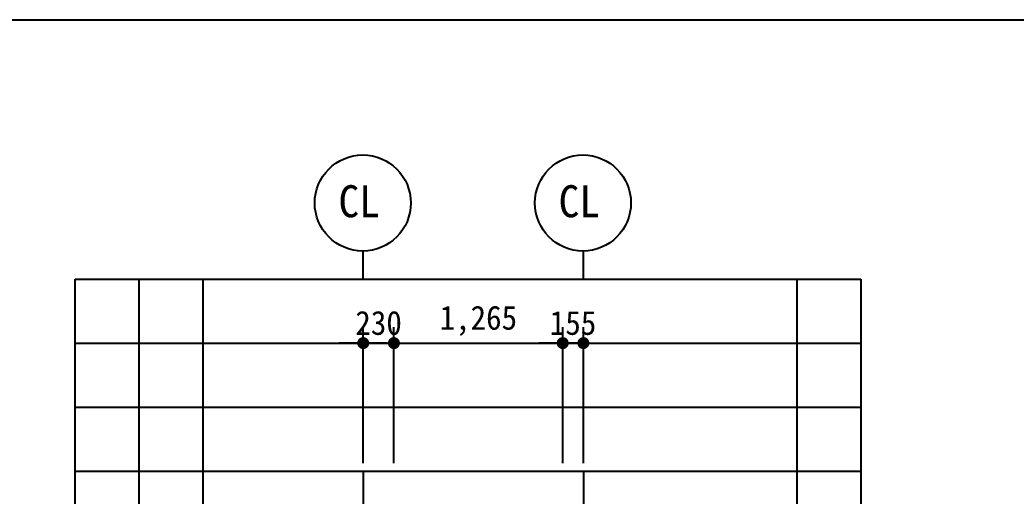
# Model space of a CAD drawing. Header units: millimetres. Extents: x -423835 to -174325, y -1379898 to -1311126.
# Drawn here: x -299215 to -291749, y -1375300 to -1371732 of the extents above; entities that cross this region are included whole.
import ezdxf
from ezdxf.enums import TextEntityAlignment as Align

# ---------------------------------------------------------------- set-up
doc = ezdxf.new("R2010")
doc.units = ezdxf.units.MM
doc.header["$LTSCALE"] = 100
doc.header["$MEASUREMENT"] = 0
doc.header["$PDSIZE"] = -10
doc.layers.get('0').update_dxf_attribs({"linetype": 'CONTINUOUS'})
doc.layers.get('Defpoints').update_dxf_attribs({"color": 153, "linetype": 'CONTINUOUS'})
doc.layers.add('A-AXIS-BUBL', color=7, linetype='CONTINUOUS', lineweight=25)
doc.layers.add('A-XXXX-TXT2', color=3, linetype='CONTINUOUS', lineweight=25)
doc.layers.add('A-DIMS', color=7, linetype='CONTINUOUS')
doc.layers.add('AA-AXIS-LINE-1', color=1, linetype='CONTINUOUS')
doc.styles.add('HY울릉도L', font='')
doc.styles.add('돋움체', font='')
doc.styles.get('HY울릉도L').set_extended_font_data('HYwulM')
doc.styles.get('돋움체').set_extended_font_data('DotumChe')
doc.dimstyles.new('CDIM', dxfattribs={"dimtxt": 3, "dimasz": 1.5, "dimexe": 2, "dimexo": 1, "dimgap": 1, "dimtad": 1, "dimdec": 0, "dimrnd": 0.5, "dimzin": 0, "dimdsep": 32, "dimlunit": 6, "dimtxsty": 'HY울릉도L', "dimblk1": '_CIDOT', "dimblk2": '_CIDOT', "dimsah": 1, "dimcen": 5.5, "dimclrd": 2, "dimclre": 2, "dimclrt": 7, "dimadec": 0, "dimazin": 0, "dimtfac": 1, "dimtdec": 0, "dimtix": 1, "dimtmove": 2, "dimatfit": 1, "dimldrblk": '_CIDOT', "dimfxl": 1, "dimtolj": 1, "dimtzin": 0, "dimlwd": -1, "dimarcsym": 0})

# ---------------------------------------------------------------- blocks, each defined once
blk = doc.blocks.new('_CIDOT')
at = {"color": 0, "linetype": 'ByBlock'}
blk.add_line((2, 0), (-1, 0), dxfattribs=at)
at = {"color": 0, "linetype": 'ByBlock', "const_width": 0.5}
blk.add_lwpolyline([(-0.25, 0, 1), (0.25, 0, 1)], format="xyb", close=True, dxfattribs=at)
blk = doc.blocks.new('*D704')
at = {"layer": 'A-DIMS', "lineweight": -2, "transparency": 16777216}
for p, q in [((-296411.7, -1375053.9), (-296411.7, -1374033.9)), ((-295146.7, -1375053.9), (-295146.7, -1374033.9))]:
    blk.add_line(p, q, dxfattribs=at)
at = {"layer": 'A-DIMS', "transparency": 16777216}
blk.add_line((-296321.7, -1374153.9), (-295236.7, -1374153.9), dxfattribs=at)
at = {"layer": 'Defpoints', "color": 0, "transparency": 16777216}
for p in [(-295146.7, -1374153.9), (-296411.7, -1375113.9), (-295146.7, -1375113.9)]:
    blk.add_point(p, dxfattribs=at)
at = {"layer": 'A-DIMS', "transparency": 16777216, "xscale": 90, "yscale": 90, "zscale": 90, "rotation": 180}
blk.add_blockref('_CIDOT', (-296411.7, -1374153.9), dxfattribs=at)
at = {"layer": 'A-DIMS', "transparency": 16777216, "xscale": 90, "yscale": 90, "zscale": 90}
blk.add_blockref('_CIDOT', (-295146.7, -1374153.9), dxfattribs=at)
at = {"layer": 'A-DIMS', "color": 3, "transparency": 16777216, "insert": (-295779.2, -1373986.8), "char_height": 180, "attachment_point": 5, "style": '돋움체'}
blk.add_mtext('\\A1;1,265', dxfattribs=at)
blk = doc.blocks.new('*D705')
at = {"layer": 'A-DIMS', "lineweight": -2, "transparency": 16777216}
for p, q in [((-296641.7, -1375053.9), (-296641.7, -1374033.9)), ((-296411.7, -1375053.9), (-296411.7, -1374033.9))]:
    blk.add_line(p, q, dxfattribs=at)
at = {"layer": 'A-DIMS', "transparency": 16777216}
for p, q in [((-296731.7, -1374153.9), (-296821.7, -1374153.9)), ((-296641.7, -1374153.9), (-296411.7, -1374153.9)), ((-296321.7, -1374153.9), (-296231.7, -1374153.9))]:
    blk.add_line(p, q, dxfattribs=at)
at = {"layer": 'Defpoints', "color": 0, "transparency": 16777216}
for p in [(-296411.7, -1374153.9), (-296641.7, -1375113.9), (-296411.7, -1375113.9)]:
    blk.add_point(p, dxfattribs=at)
at = {"layer": 'A-DIMS', "transparency": 16777216, "xscale": 90, "yscale": 90, "zscale": 90}
blk.add_blockref('_CIDOT', (-296641.7, -1374153.9), dxfattribs=at)
at = {"layer": 'A-DIMS', "transparency": 16777216, "xscale": 90, "yscale": 90, "zscale": 90, "rotation": 180}
blk.add_blockref('_CIDOT', (-296411.7, -1374153.9), dxfattribs=at)
at = {"layer": 'A-DIMS', "color": 3, "transparency": 16777216, "insert": (-296526.7, -1374003.8), "char_height": 180, "attachment_point": 5, "style": '돋움체'}
blk.add_mtext('\\A1;230', dxfattribs=at)
blk = doc.blocks.new('*D706')
at = {"layer": 'A-DIMS', "lineweight": -2, "transparency": 16777216}
for p, q in [((-295146.7, -1375053.9), (-295146.7, -1374033.9)), ((-294991.7, -1375053.9), (-294991.7, -1374033.9))]:
    blk.add_line(p, q, dxfattribs=at)
at = {"layer": 'A-DIMS', "transparency": 16777216}
for p, q in [((-295236.7, -1374153.9), (-295326.7, -1374153.9)), ((-295146.7, -1374153.9), (-294991.7, -1374153.9)), ((-294901.7, -1374153.9), (-294811.7, -1374153.9))]:
    blk.add_line(p, q, dxfattribs=at)
at = {"layer": 'Defpoints', "color": 0, "transparency": 16777216}
for p in [(-294991.7, -1374153.9), (-295146.7, -1375113.9), (-294991.7, -1375113.9)]:
    blk.add_point(p, dxfattribs=at)
at = {"layer": 'A-DIMS', "transparency": 16777216, "xscale": 90, "yscale": 90, "zscale": 90}
blk.add_blockref('_CIDOT', (-295146.7, -1374153.9), dxfattribs=at)
at = {"layer": 'A-DIMS', "transparency": 16777216, "xscale": 90, "yscale": 90, "zscale": 90, "rotation": 180}
blk.add_blockref('_CIDOT', (-294991.7, -1374153.9), dxfattribs=at)
at = {"layer": 'A-DIMS', "color": 3, "transparency": 16777216, "insert": (-295069.2, -1374003.8), "char_height": 180, "attachment_point": 5, "style": '돋움체'}
blk.add_mtext('\\A1;155', dxfattribs=at)

msp = doc.modelspace()

# ---------------------------------------------------------------- linework, layer by layer
at = {"color": 3, "ltscale": 2}
msp.add_line((-300992.9, -1371732.1), (-278950.4, -1371732.1), dxfattribs=at)
at = {"layer": 'A-AXIS-BUBL', "ltscale": 0.2}
for p, q in [((-296641.7, -1373673.9), (-296641.7, -1373463.9)), ((-294991.7, -1373673.9), (-294991.7, -1373463.9))]:
    msp.add_line(p, q, dxfattribs=at)
for centre in [(-296645.2, -1373103.9), (-294995.2, -1373103.9)]:
    msp.add_circle(centre, 360, dxfattribs=at)
at = {"layer": 'AA-AXIS-LINE-1'}
for p, q in [((-296641.7, -1375113.9), (-296641.7, -1378691.6)), ((-294991.7, -1375113.9), (-294991.7, -1378691.6))]:
    msp.add_line(p, q, dxfattribs=at)
at = {"layer": 'Defpoints'}
for p, q in [((-298801.7, -1378691.6), (-298801.7, -1373673.9)), ((-298801.7, -1373673.9), (-292911.7, -1373673.9)), ((-298321.7, -1378691.6), (-298321.7, -1373673.9)), ((-297841.7, -1378691.6), (-297841.7, -1373673.9)), ((-293391.7, -1373673.9), (-293391.7, -1378691.6)), ((-292911.7, -1373673.9), (-292911.7, -1378691.6)), ((-298801.7, -1374153.9), (-292911.7, -1374153.9)), ((-298801.7, -1374633.9), (-292911.7, -1374633.9)), ((-298801.7, -1375113.9), (-292911.7, -1375113.9))]:
    msp.add_line(p, q, dxfattribs=at)

# ---------------------------------------------------------------- texts
at = {"layer": 'A-XXXX-TXT2', "ltscale": 0.2, "style": '돋움체'}
for p in [(-296672.4, -1373090.6), (-295022.4, -1373090.7)]:
    msp.add_text('CL', height=240, dxfattribs=at).set_placement(p, align=Align.MIDDLE)

# ---------------------------------------------------------------- dimensions: what is measured, and where the dimension line sits
at = {"layer": 'A-DIMS'}
for base, p1, p2, picture, middle in [((-296411.7, -1374153.9), (-296641.7, -1375113.9), (-296411.7, -1375113.9), '*D705', (-296526.7, -1374003.8)), ((-295146.7, -1374153.9), (-296411.7, -1375113.9), (-295146.7, -1375113.9), '*D704', (-295779.2, -1373986.8)), ((-294991.7, -1374153.9), (-295146.7, -1375113.9), (-294991.7, -1375113.9), '*D706', (-295069.2, -1374003.8))]:
    dim = msp.add_linear_dim(base=base, p1=p1, p2=p2, angle=180, dimstyle='CDIM', override={"dimscale": 60, "dimtxsty": '돋움체', "dimclrd": 256, "dimclre": 256, "dimclrt": 3}, dxfattribs=at)
    dim.commit()
    dim.dimension.update_dxf_attribs({"geometry": picture, "text_midpoint": middle})

doc.saveas('drawing.dxf')
